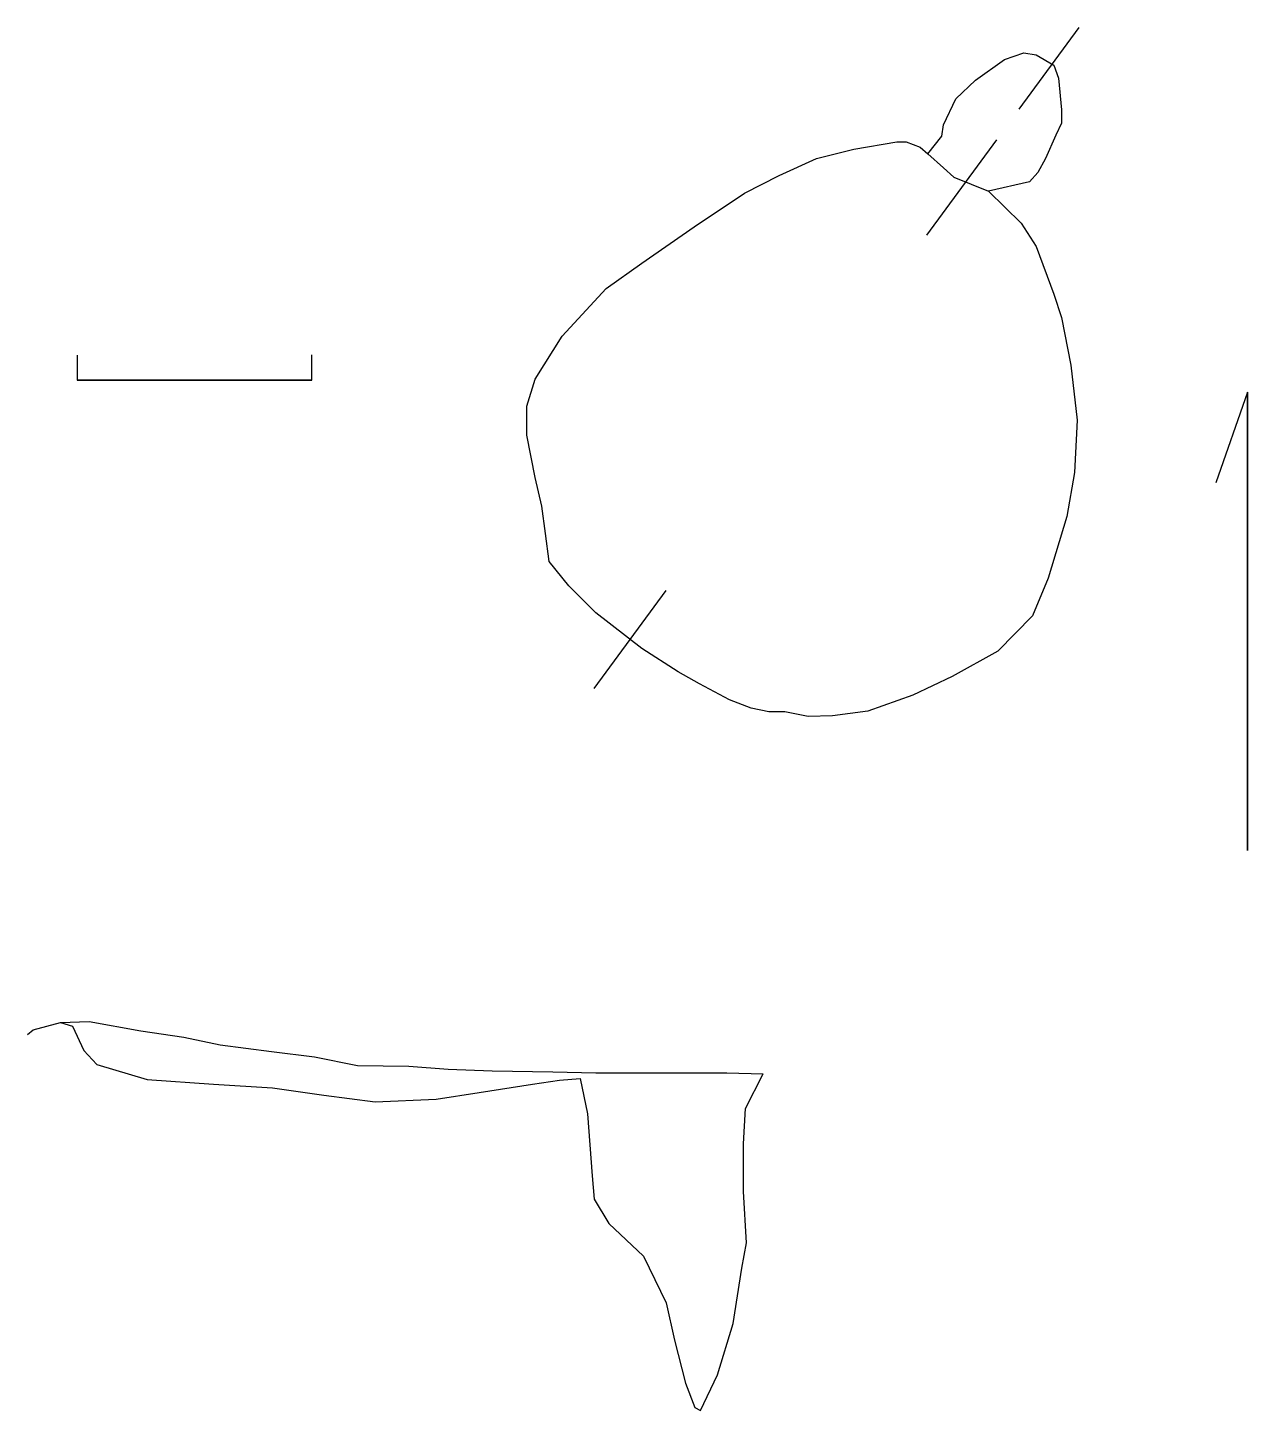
# Model space of a CAD drawing. Extents: x 3.29 to 9.79, y 10.1 to 17.47.
import ezdxf

# ---------------------------------------------------------------- set-up
doc = ezdxf.new("R2010")
doc.units = 0
doc.layers.add('LAYER1', color=7, linetype='CONTINUOUS')

msp = doc.modelspace()

# ---------------------------------------------------------------- linework, layer by layer
at = {"layer": 'LAYER1', "color": 3, "linetype": 'CONTINUOUS'}
for points in [[(8.5754, 17.0402), (8.8945, 17.4749)], [(8.0818, 16.3678), (8.4557, 16.8772)], [(6.3069, 13.95), (6.6908, 14.4729)]]:
    msp.add_lwpolyline(points, dxfattribs=at)
at = {"layer": 'LAYER1', "color": 7, "linetype": 'CONTINUOUS'}
for points in [[(8.0868, 16.8018), (8.1616, 16.8965), (8.1716, 16.9563), (8.2364, 17.0959), (8.3411, 17.1957), (8.4956, 17.3053), (8.6003, 17.3402), (8.6651, 17.3303), (8.7599, 17.2754), (8.7848, 17.2056), (8.7998, 17.0361), (8.7998, 16.9663), (8.7698, 16.9015), (8.715, 16.7769), (8.6751, 16.7021), (8.6302, 16.6522), (8.4109, 16.6024)], [(7.324, 13.8253), (7.2392, 13.8253), (7.1445, 13.8453), (7.0298, 13.8901), (6.8703, 13.9749), (6.7556, 14.0397), (6.5612, 14.1644), (6.3169, 14.3538), (6.1723, 14.4984), (6.0676, 14.628), (6.0476, 14.7776), (6.0277, 14.9222), (5.9928, 15.0767), (5.9479, 15.3011), (5.9479, 15.4557), (5.9928, 15.6002), (6.1374, 15.8296), (6.3717, 16.0838), (6.5612, 16.2185), (6.8404, 16.4129), (7.1096, 16.5924), (7.2941, 16.6871), (7.4935, 16.7769), (7.6929, 16.8267), (7.9223, 16.8666), (7.9721, 16.8666), (8.0469, 16.8367), (8.0868, 16.8018), (8.1716, 16.727), (8.2264, 16.6771), (8.4109, 16.6024), (8.5854, 16.4328), (8.6651, 16.3082), (8.7599, 16.0539), (8.7998, 15.9293), (8.8496, 15.675), (8.8845, 15.3809), (8.8695, 15.1017), (8.8297, 14.8673), (8.7299, 14.5383), (8.6452, 14.3389), (8.4607, 14.1494), (8.2164, 14.0148), (8.007, 13.9151), (7.7677, 13.8303), (7.5783, 13.8054), (7.4486, 13.8004), (7.324, 13.8253)], [(3.5498, 15.7288), (3.5498, 15.5952)], [(4.8012, 15.5952), (4.8012, 15.7301)], [(3.5498, 15.5952), (4.8012, 15.5952)], [(4.8012, 15.5952), (3.5498, 15.5952)], [(9.7919, 15.5304), (9.6246, 15.0476)], [(9.7919, 15.5304), (9.7919, 13.0874)], [(9.7919, 13.0874), (9.7919, 15.5304)], [(3.2856, 12.1053), (3.3155, 12.1302), (3.4601, 12.1701), (3.6146, 12.1751), (3.8888, 12.1252), (4.1182, 12.0903), (4.3126, 12.0504), (4.5868, 12.0155), (4.8162, 11.9856), (5.0455, 11.9407), (5.3197, 11.9357), (5.5291, 11.9208), (5.7635, 11.9108), (6.0875, 11.9058), (6.3169, 11.9008), (6.5911, 11.9008), (6.8204, 11.9008), (7.0149, 11.9008), (7.2093, 11.8959)], [(3.4601, 12.1701), (3.5249, 12.1501), (3.5847, 12.0205), (3.6545, 11.9457), (3.9237, 11.866), (4.2777, 11.841), (4.5918, 11.8211), (4.866, 11.7812), (5.1402, 11.7463), (5.4643, 11.7613), (5.6937, 11.7961), (5.9778, 11.841), (6.1224, 11.861), (6.2321, 11.8709), (6.272, 11.6815), (6.2969, 11.3524), (6.3069, 11.2278), (6.3867, 11.0982), (6.5711, 10.9237), (6.6908, 10.6744), (6.7357, 10.4749), (6.7955, 10.2456), (6.8454, 10.116), (6.8753, 10.101), (6.965, 10.2905), (7.0498, 10.5647), (7.0946, 10.8588), (7.1196, 10.9935), (7.1046, 11.2677), (7.1046, 11.3674), (7.1046, 11.5219), (7.1146, 11.7114), (7.2093, 11.8959)]]:
    msp.add_lwpolyline(points, dxfattribs=at)

doc.saveas('drawing.dxf')
